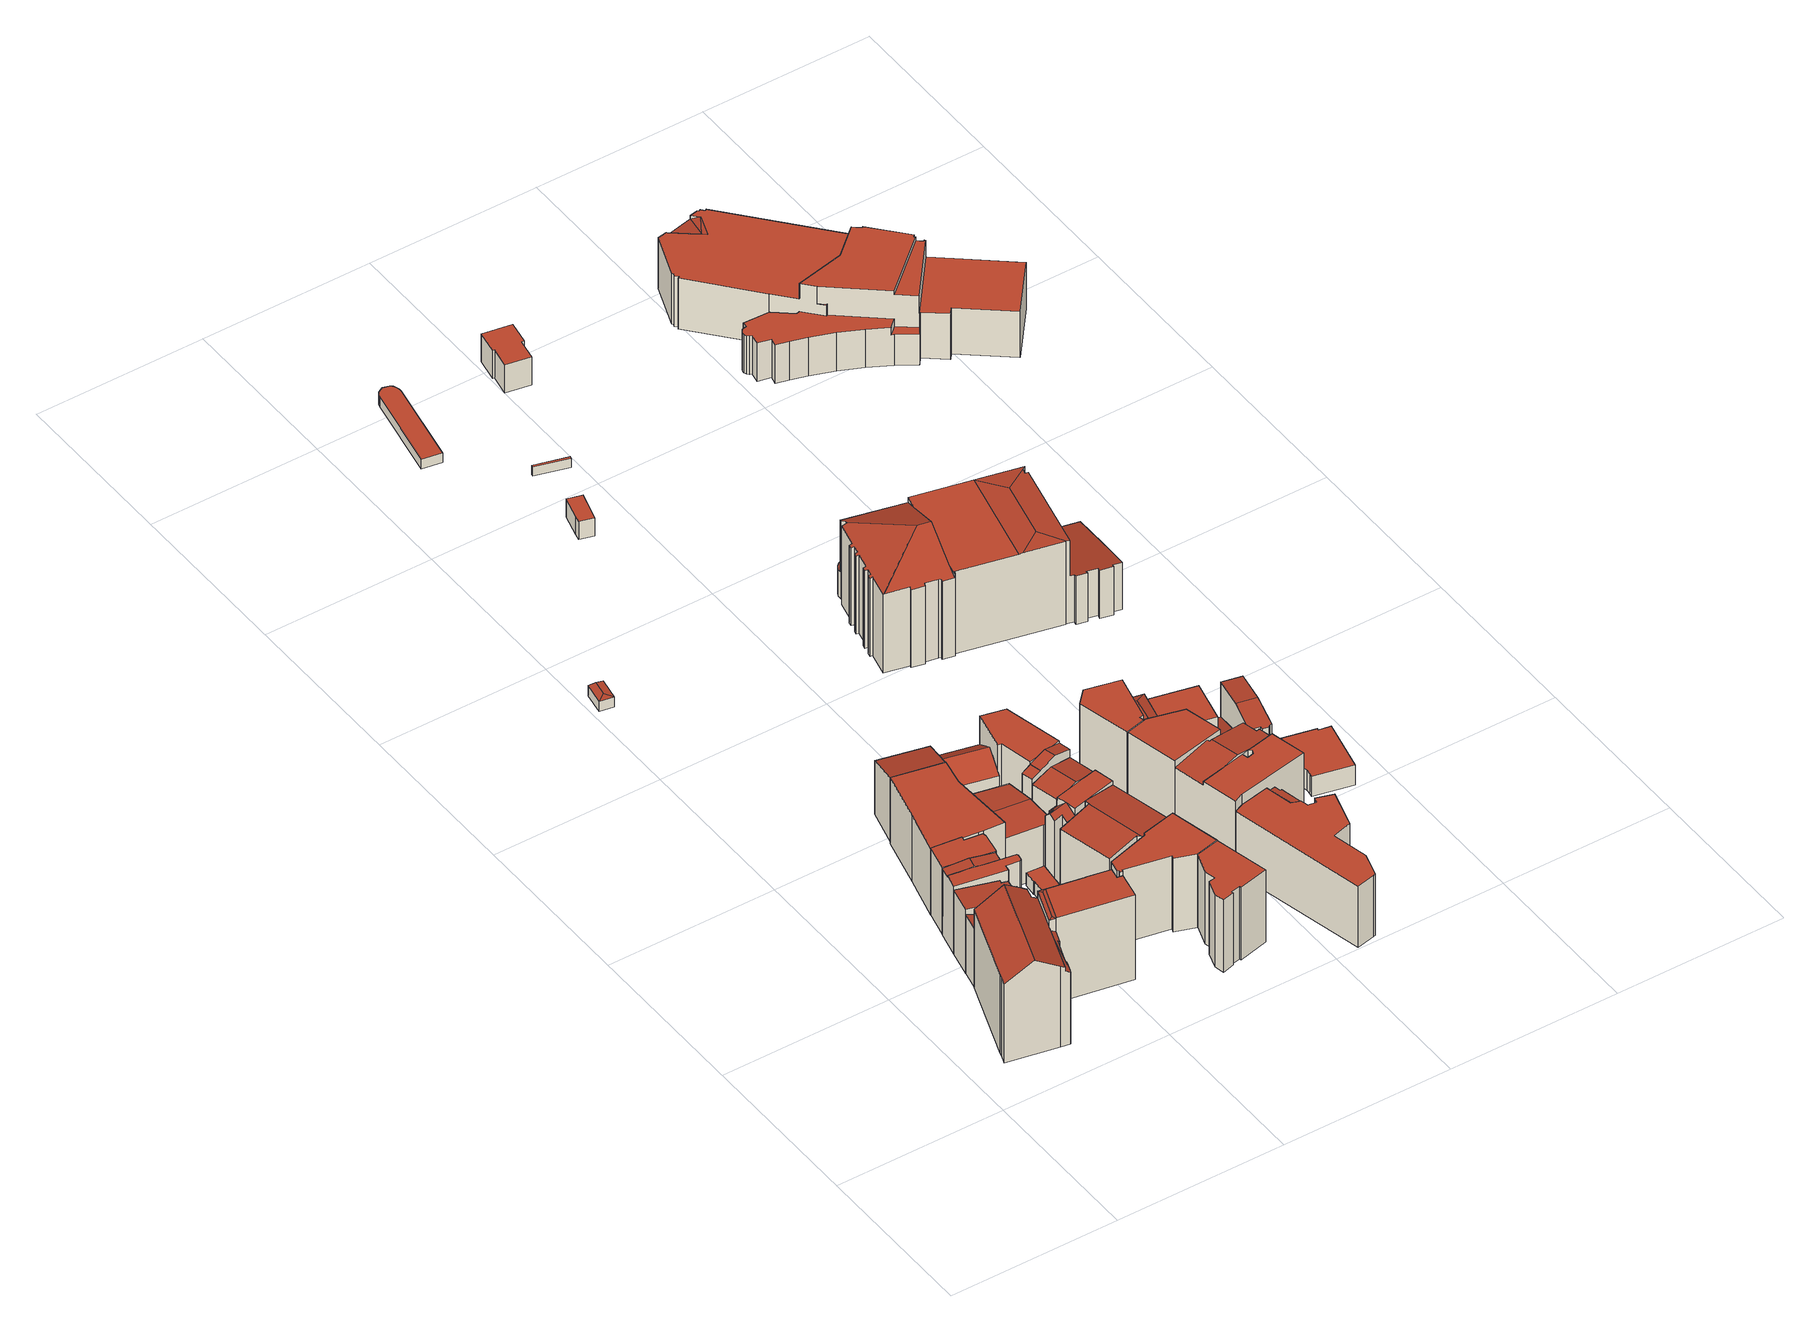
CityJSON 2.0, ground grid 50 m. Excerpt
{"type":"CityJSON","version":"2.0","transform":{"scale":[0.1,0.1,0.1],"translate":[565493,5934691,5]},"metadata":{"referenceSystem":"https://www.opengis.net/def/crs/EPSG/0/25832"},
"CityObjects":{
"building1":{"type":"Building","attributes":{"Gemeindeschluessel":"02100108","Geometrietyp2DReferenz":"3000","function":"31001_2310","roofType":"2100","measuredHeight":19.26,"storeysAboveGround":5},"address":[{"country":"Germany","locality":"Hamburg","thoroughfareNumber":"23","thoroughfareName":"Dammtorstraße"}],"geometry":[{"type":"Solid","lod":"2","boundaries":[[[[0,1,2,3]],[[1,4,5,2]],[[4,6,7,5]],[[6,8,9,7]],[[10,0,3,11]],[[8,10,11,9]],[[11,3,2,5,7,9]],[[8,6,4,1,0,10]]]],"semantics":{"surfaces":[{"type":"WallSurface"},{"type":"GroundSurface"},{"type":"RoofSurface"}],"values":[[0,0,0,0,0,0,1,2]]}}]},
"building2":{"type":"Building","attributes":{"Gemeindeschluessel":"02100108","Geometrietyp2DReferenz":"3000","function":"31001_2010","roofType":"3100","measuredHeight":30.87,"storeysAboveGround":5},"address":[{"country":"Germany","locality":"Hamburg","thoroughfareNumber":"25","thoroughfareName":"Dammtorstraße"}],"geometry":[{"type":"Solid","lod":"2","boundaries":[[[[12,13,14,15,16,17,18,19]],[[20,14,13,21]],[[22,23,17,16,24]],[[25,26,27,28]],[[28,27,29]],[[30,31,25,28,29]],[[31,26,25]],[[32,33,34,35]],[[36,37,38,39]],[[40,41,42,43]],[[41,44,45,42]],[[46,47,18,17]],[[12,19,48,49]],[[50,51,52,53]],[[20,21,54,55]],[[22,24,56,57]],[[27,26,58,46]],[[29,27,46,17,23]],[[59,60,61,62]],[[60,63,64,61]],[[34,33,36,39]],[[65,45,44,66]],[[67,58,26,31,68,69,70]],[[57,56,71,55,54,49,48,72,43,42,45,65,53,52,70,69,73,74,62,61,64,75]],[[66,44,41,40,76,77]],[[50,77,76,78,47,46,58,67,51]],[[29,75,64,63,30]],[[73,37,36,33,32,74]],[[74,32,35,79,59,62]],[[35,34,39,38,80,79]],[[69,68,80,38,37,73]],[[75,29,23,22,57]],[[54,21,13,12,49]],[[71,15,14,20,55]],[[56,24,16,15,71]],[[67,70,52,51]],[[65,66,77,50,53]],[[48,19,18,47,78,72]],[[72,78,76,40,43]],[[80,68,31,30,63,60,59,79]]]],"semantics":{"surfaces":[{"type":"RoofSurface"},{"type":"WallSurface"},{"type":"GroundSurface"}],"values":[[0,0,0,0,0,0,0,0,0,1,1,1,1,1,1,1,1,1,1,1,1,1,1,2,0,0,1,1,1,1,1,1,1,1,1,1,1,1,1,0]]}}]},
"building3":{"type":"Building","attributes":{"Gemeindeschluessel":"02100108","Geometrietyp2DReferenz":"3000","function":"31001_2310","roofType":"1000","measuredHeight":21.2,"storeysAboveGround":5},"address":[{"country":"Germany","locality":"Hamburg","thoroughfareNumber":"22","thoroughfareName":"Dammtorstraße"}],"geometry":[{"type":"Solid","lod":"2","boundaries":[[[[81,82,83,84]],[[82,85,86,83]],[[85,87,88,86]],[[87,89,90,88]],[[89,91,92,90]],[[91,93,94,92]],[[95,96,97,98]],[[96,99,100,97]],[[99,101,102,100]],[[101,81,84,102]],[[93,103,104,94]],[[103,95,98,104]],[[98,97,100,102,84,83,86,88,90,92,94,104]],[[103,93,91,89,87,85,82,81,101,99,96,95]]]],"semantics":{"surfaces":[{"type":"WallSurface"},{"type":"GroundSurface"},{"type":"RoofSurface"}],"values":[[0,0,0,0,0,0,0,0,0,0,0,0,1,2]]}}]},
"building4":{"type":"Building","attributes":{"Gemeindeschluessel":"02100108","Geometrietyp2DReferenz":"3000","function":"31001_2010","roofType":"1000","measuredHeight":22.48,"storeysAboveGround":5},"address":[{"country":"Germany","locality":"Hamburg","thoroughfareNumber":"21","thoroughfareName":"Dammtorstraße"}],"geometry":[{"type":"Solid","lod":"2","boundaries":[[[[105,106,107,108,109]],[[110,109,108]],[[111,112,113,114]],[[115,116,117,118]],[[116,119,120,117]],[[119,121,122,120]],[[121,123,124,122]],[[125,114,113,126,118,117,120,122,124,83]],[[83,124,123,127]],[[126,128,129,130,115,118]],[[126,113,112,128]],[[105,109,131]],[[125,107,106,111,114]],[[129,131,130]],[[83,127,110,108,107,125]],[[129,128,112,111,106,105,131]],[[131,109,110,127,123,121,119,116,115,130]]]],"semantics":{"surfaces":[{"type":"RoofSurface"},{"type":"WallSurface"},{"type":"GroundSurface"}],"values":[[0,1,1,1,1,1,1,2,1,1,1,1,1,1,1,0,0]]}}]},
"building5":{"type":"Building","attributes":{"Gemeindeschluessel":"02100108","Geometrietyp2DReferenz":"3000","function":"31001_2010","roofType":"1000","measuredHeight":21.91,"storeysAboveGround":5},"address":[{"country":"Germany","locality":"Hamburg","thoroughfareNumber":"20","thoroughfareName":"Dammtorstraße"}],"geometry":[{"type":"Solid","lod":"2","boundaries":[[[[132,133,134,135]],[[136,137,138,139]],[[137,140,141,138]],[[142,132,135,143]],[[140,137,136,144,133,132,142,145]],[[143,135,134,146,139,138,141,147]],[[147,145,142,143]],[[141,140,145,147]],[[146,144,136,139]],[[134,133,144,146]]]],"semantics":{"surfaces":[{"type":"WallSurface"},{"type":"RoofSurface"},{"type":"GroundSurface"}],"values":[[0,0,0,0,1,2,0,0,0,0]]}}]},
"building6":{"type":"Building","attributes":{"Gemeindeschluessel":"02100108","Geometrietyp2DReferenz":"3000","function":"31001_2010","roofType":"3200","measuredHeight":3.69,"storeysAboveGround":1},"address":[{"country":"Germany","locality":"Hamburg","thoroughfareName":"Gorch-Fock-Wall"}],"geometry":[{"type":"Solid","lod":"2","boundaries":[[[[148,149,150,151]],[[151,150,152]],[[153,148,151,152]],[[150,149,154,155]],[[152,150,155,156]],[[153,152,156,157]],[[156,155,154,157]],[[154,149,148,153,157]]]],"semantics":{"surfaces":[{"type":"RoofSurface"},{"type":"WallSurface"},{"type":"GroundSurface"}],"values":[[0,0,0,1,1,1,2,1]]}}]},
"building7":{"type":"Building","attributes":{"Gemeindeschluessel":"02100108","Geometrietyp2DReferenz":"3000","function":"31001_2010","roofType":"2100","measuredHeight":11.43,"storeysAboveGround":3},"address":[{"country":"Germany","locality":"Hamburg","thoroughfareNumber":"21c","thoroughfareName":"Dammtorstraße"}],"geometry":[{"type":"Solid","lod":"2","boundaries":[[[[158,159,160,161]],[[159,162,163,160]],[[162,164,165,163]],[[164,166,167,165]],[[168,169,170,171]],[[172,173,174,175]],[[173,176,177,174]],[[176,178,179,177]],[[178,180,181,179]],[[180,182,183,181]],[[182,184,185,183]],[[184,186,187,185]],[[186,188,189,187]],[[188,158,161,189]],[[190,172,175,191]],[[191,170,169,190]],[[171,167,166,168]],[[171,170,191,175,174,177,179,181,183,185,187,189,161,160,163,165,167]],[[166,164,162,159,158,188,186,184,182,180,178,176,173,172,190,169,168]]]],"semantics":{"surfaces":[{"type":"WallSurface"},{"type":"GroundSurface"},{"type":"RoofSurface"}],"values":[[0,0,0,0,0,0,0,0,0,0,0,0,0,0,0,0,0,1,2]]}}]},
"building8":{"type":"Building","attributes":{"Gemeindeschluessel":"02100108","Geometrietyp2DReferenz":"3000","function":"31001_2010","roofType":"1000","measuredHeight":21.81,"storeysAboveGround":5},"address":[{"country":"Germany","locality":"Hamburg","thoroughfareNumber":"6","thoroughfareName":"Stephansplatz"}],"geometry":[{"type":"Solid","lod":"2","boundaries":[[[[192,193,194,195]],[[196,197,198,199]],[[197,200,201,198]],[[200,202,203,201]],[[204,205,206,207]],[[208,194,193,209]],[[210,203,202,211]],[[205,192,195,206]],[[211,204,207,210]],[[199,208,209,196]],[[199,198,201,203,210,207,206,195,194,208]],[[209,193,192,205,204,211,202,200,197,196]]]],"semantics":{"surfaces":[{"type":"WallSurface"},{"type":"GroundSurface"},{"type":"RoofSurface"}],"values":[[0,0,0,0,0,0,0,0,0,0,1,2]]}}]},
"building9":{"type":"Building","attributes":{"Gemeindeschluessel":"02100108","Geometrietyp2DReferenz":"3000","function":"31001_2100","roofType":"1000","measuredHeight":4.22,"storeysAboveGround":1},"address":[{"country":"Germany","locality":"Hamburg","thoroughfareNumber":"21b","thoroughfareName":"Dammtorstraße"}],"geometry":[{"type":"Solid","lod":"2","boundaries":[[[[212,213,214,170]],[[213,215,216,214]],[[215,217,218,216]],[[217,219,220,218]],[[219,221,222,220]],[[223,224,225,226]],[[224,227,228,225]],[[227,224,223,229,221,219,217,215,213,212,230]],[[214,216,218,220,222,231,226,225,228,191,170]],[[191,230,212,170]],[[228,227,230,191]],[[231,229,223,226]],[[222,221,229,231]]]],"semantics":{"surfaces":[{"type":"WallSurface"},{"type":"RoofSurface"},{"type":"GroundSurface"}],"values":[[0,0,0,0,0,0,0,1,2,0,0,0,0]]}}]},
"building10":{"type":"Building","attributes":{"Gemeindeschluessel":"02100108","Geometrietyp2DReferenz":"3000","function":"31001_2010","roofType":"2100","measuredHeight":20.89,"storeysAboveGround":4},"address":[{"country":"Germany","locality":"Hamburg","thoroughfareNumber":"31","thoroughfareName":"Esplanade"}],"geometry":[{"type":"Solid","lod":"2","boundaries":[[[[232,233,234,235]],[[233,236,237,234]],[[238,232,235,239]],[[236,238,239,237]],[[239,235,234,237]],[[236,233,232,238]]]],"semantics":{"surfaces":[{"type":"WallSurface"},{"type":"GroundSurface"},{"type":"RoofSurface"}],"values":[[0,0,0,0,1,2]]}}]},
"building11":{"type":"Building","attributes":{"Gemeindeschluessel":"02100108","Geometrietyp2DReferenz":"3000","function":"31001_2010","roofType":"3100","measuredHeight":18.23,"storeysAboveGround":4},"address":[{"country":"Germany","locality":"Hamburg","thoroughfareName":"Esplanade"}],"geometry":[{"type":"Solid","lod":"2","boundaries":[[[[240,241,242,243]],[[244,245,246,247]],[[248,249,250,251]],[[252,253,248,251,254]],[[251,250,243,242,247,246,254]],[[243,250,249,240]],[[247,242,241,255,244]],[[254,246,245,252]],[[245,244,255,253,252]],[[241,240,249,248,253,255]]]],"semantics":{"surfaces":[{"type":"WallSurface"},{"type":"GroundSurface"},{"type":"RoofSurface"}],"values":[[0,0,0,0,1,0,0,0,2,2]]}}]},
"building12":{"type":"Building","attributes":{"Gemeindeschluessel":"02100108","Geometrietyp2DReferenz":"3000","function":"31001_2100","roofType":"3100","measuredHeight":18.59,"storeysAboveGround":3},"address":[{"country":"Germany","locality":"Hamburg","thoroughfareNumber":"29","thoroughfareName":"Esplanade"}],"geometry":[{"type":"Solid","lod":"2","boundaries":[[[[256,257,258,259,260]],[[259,258,261,262]],[[260,259,262,263]],[[264,265,257,256]],[[266,267,268,269]],[[268,270,263,262,261,271,272,273,269]],[[273,272,274,275]],[[273,275,276,266,269]],[[270,268,267,264]],[[271,277,278,274,272]],[[270,264,256,260,263]],[[261,258,257,265,277,271]],[[275,274,278,276]],[[278,277,265,264,267,266,276]]]],"semantics":{"surfaces":[{"type":"RoofSurface"},{"type":"WallSurface"},{"type":"GroundSurface"}],"values":[[0,1,1,1,1,2,1,1,1,1,1,1,0,0]]}}]},
"building13":{"type":"Building","attributes":{"Gemeindeschluessel":"02100108","Geometrietyp2DReferenz":"3000","function":"31001_2310","roofType":"1000","measuredHeight":24.25,"storeysAboveGround":5},"address":[{"country":"Germany","locality":"Hamburg","thoroughfareNumber":"45","thoroughfareName":"Colonnaden"}],"geometry":[{"type":"Solid","lod":"2","boundaries":[[[[279,280,281,282]],[[280,283,284,281]],[[283,285,286,284]],[[285,287,288,286]],[[287,289,290,288]],[[291,292,293,294]],[[292,295,296,293]],[[295,297,298,296]],[[297,299,300,298]],[[299,301,302,300]],[[301,279,282,302]],[[303,304,305,306]],[[304,291,294,305]],[[306,290,289,303]],[[306,305,294,293,296,298,300,302,282,281,284,286,288,290]],[[289,287,285,283,280,279,301,299,297,295,292,291,304,303]]]],"semantics":{"surfaces":[{"type":"WallSurface"},{"type":"GroundSurface"},{"type":"RoofSurface"}],"values":[[0,0,0,0,0,0,0,0,0,0,0,0,0,0,1,2]]}}]},
"building14":{"type":"Building","attributes":{"Gemeindeschluessel":"02100108","Geometrietyp2DReferenz":"3000","function":"31001_2010","roofType":"3100","measuredHeight":22.89,"storeysAboveGround":5},"address":[{"country":"Germany","locality":"Hamburg","thoroughfareNumber":"47","thoroughfareName":"Colonnaden"}],"geometry":[{"type":"Solid","lod":"2","boundaries":[[[[307,308,309,310,311]],[[309,308,312,313,314,315,316]],[[307,311,317,318]],[[311,310,319,317]],[[315,314,320,321]],[[314,313,290,320]],[[313,312,288,290]],[[316,315,321,322]],[[312,308,307,318,288]],[[310,309,316,322,319]],[[322,321,320,290,288,318,317,319]]]],"semantics":{"surfaces":[{"type":"RoofSurface"},{"type":"WallSurface"},{"type":"GroundSurface"}],"values":[[0,0,1,1,1,1,1,1,1,1,2]]}}]},
"building15":{"type":"Building","attributes":{"Gemeindeschluessel":"02100108","Geometrietyp2DReferenz":"3000","function":"31001_2010","roofType":"1000","measuredHeight":23.84,"storeysAboveGround":5},"address":[{"country":"Germany","locality":"Hamburg","thoroughfareNumber":"43","thoroughfareName":"Colonnaden"}],"geometry":[{"type":"Solid","lod":"2","boundaries":[[[[323,324,325,326,327,328,329,330,331,332,333,334]],[[335,336,337,338,339,340,341,342,343,344,345,346]],[[333,332,335,346]],[[332,331,336,335]],[[331,330,337,336]],[[330,329,338,337]],[[329,328,339,338]],[[328,327,340,339]],[[327,326,341,340]],[[326,325,342,341]],[[325,324,343,342]],[[324,323,344,343]],[[323,334,345,344]],[[334,333,346,345]]]],"semantics":{"surfaces":[{"type":"RoofSurface"},{"type":"GroundSurface"},{"type":"WallSurface"}],"values":[[0,1,2,2,2,2,2,2,2,2,2,2,2,2]]}}]},
"building16":{"type":"Building","attributes":{"Gemeindeschluessel":"02100108","Geometrietyp2DReferenz":"3000","function":"31001_2010","roofType":"3100","measuredHeight":23.17,"storeysAboveGround":4},"address":[{"country":"Germany","locality":"Hamburg","thoroughfareNumber":"49","thoroughfareName":"Colonnaden"}],"geometry":[{"type":"Solid","lod":"2","boundaries":[[[[347,348,349,350,351,352,353]],[[354,355,356,357,347,353,358]],[[359,360,361,362,363,364,365]],[[366,367,361,368,348,369,357,370,371]],[[367,372,373,363,362]],[[349,374,375,350]],[[352,351,376,377]],[[355,354,378,379]],[[354,358,380,378]],[[365,364,381,382]],[[368,361,360]],[[366,372,367]],[[370,357,356]],[[378,380,377,376,383,382,381,384,320,379]],[[320,371,370,356,355,379]],[[384,373,372,366,371,320]],[[383,375,374,359,365,382]],[[348,368,360,359,374,349]],[[367,362,361]],[[381,364,363,373,384]],[[380,358,353,352,377]],[[369,348,347,357]],[[376,351,350,375,383]]]],"semantics":{"surfaces":[{"type":"RoofSurface"},{"type":"WallSurface"},{"type":"GroundSurface"}],"values":[[0,0,0,0,0,0,1,1,1,1,1,1,1,2,1,1,1,1,1,1,1,1,1]]}}]},
"building17":{"type":"Building","attributes":{"Gemeindeschluessel":"02100108","Geometrietyp2DReferenz":"3000","function":"31001_3091","roofType":"1000","measuredHeight":3,"storeysAboveGround":1},"address":[{"country":"Germany","locality":"Hamburg","thoroughfareName":"Esplanade"}],"geometry":[{"type":"Solid","lod":"2","boundaries":[[[[385,386,387,388]],[[389,390,391,392]],[[390,385,388,391]],[[389,386,385,390]],[[392,387,386,389]],[[391,388,387,392]]]],"semantics":{"surfaces":[{"type":"GroundSurface"},{"type":"RoofSurface"},{"type":"WallSurface"}],"values":[[0,1,2,2,2,2]]}}]},
"building18":{"type":"Building","attributes":{"Gemeindeschluessel":"02100108","Geometrietyp2DReferenz":"3000","function":"31001_2010","roofType":"1000","measuredHeight":24.54,"storeysAboveGround":5},"address":[{"country":"Germany","locality":"Hamburg","thoroughfareNumber":"51","thoroughfareName":"Colonnaden"}],"geometry":[{"type":"Solid","lod":"2","boundaries":[[[[393,394,395,396]],[[397,398,399,400,401]],[[402,403,404,398,397]],[[395,394,405,406]],[[396,395,406,407]],[[408,409,410,411]],[[412,404,403]],[[413,400,399]],[[400,413,414,415,405]],[[394,400,405]],[[401,400,394,393]],[[406,405,415,416,411,410,417,407]],[[417,402,397,401,393,396,407]],[[398,404,399]],[[416,415,414,418]],[[410,409,412,403,402,417]],[[411,416,418,408]],[[418,414,413,399,404,412,409,408]]]],"semantics":{"surfaces":[{"type":"RoofSurface"},{"type":"WallSurface"},{"type":"GroundSurface"}],"values":[[0,0,0,1,1,1,1,1,1,1,1,2,1,1,1,1,1,0]]}}]},
"building19":{"type":"Building","attributes":{"Gemeindeschluessel":"02100108","Geometrietyp2DReferenz":"3000","function":"51009_1750","roofType":"1000","measuredHeight":6.02},"address":[{"country":"Germany","locality":"Hamburg"}],"geometry":[{"type":"Solid","lod":"2","boundaries":[[[[419,420,421,422,423,424]],[[425,426,427,428,429,430]],[[423,422,425,430]],[[422,421,426,425]],[[421,420,427,426]],[[420,419,428,427]],[[419,424,429,428]],[[424,423,430,429]]]],"semantics":{"surfaces":[{"type":"RoofSurface"},{"type":"GroundSurface"},{"type":"WallSurface"}],"values":[[0,1,2,2,2,2,2,2]]}}]},
"building20":{"type":"Building","attributes":{"Gemeindeschluessel":"02100108","Geometrietyp2DReferenz":"3000","function":"31001_2010","roofType":"1000","measuredHeight":3.12,"storeysAboveGround":1},"address":[{"country":"Germany","locality":"Hamburg","thoroughfareNumber":"4","thoroughfareName":"Dammtordamm"}],"geometry":[{"type":"Solid","lod":"2","boundaries":[[[[431,432,433,434]],[[435,436,431,434]],[[437,438,436,435]],[[437,439,440,438]],[[439,441,442,440]],[[441,443,444,442]],[[443,445,446,444]],[[446,445,447,448]],[[448,447,449,450]],[[450,449,451,452]],[[452,451,453,454]],[[454,453,433,432]],[[434,433,453,451,449,447,445,443,441,439,437,435]],[[436,438,440,442,444,446,448,450,452,454,432,431]]]],"semantics":{"surfaces":[{"type":"WallSurface"},{"type":"GroundSurface"},{"type":"RoofSurface"}],"values":[[0,0,0,0,0,0,0,0,0,0,0,0,1,2]]}}]},
"building21":{"type":"Building","attributes":{"Gemeindeschluessel":"02100108","Geometrietyp2DReferenz":"3000","function":"31001_2010","roofType":"1000","measuredHeight":20.3,"storeysAboveGround":6},"address":[{"country":"Germany","locality":"Hamburg","thoroughfareNumber":"72","thoroughfareName":"Colonnaden"}],"geometry":[{"type":"Solid","lod":"2","boundaries":[[[[455,456,457,458,459,460,461,462,463]],[[464,465,466,467]],[[468,469,470,471]],[[469,472,473,470]],[[472,474,475,473]],[[461,460,476,477]],[[460,459,478,476]],[[459,458,479,478]],[[458,457,480,479]],[[463,481,455]],[[463,462,482,481]],[[483,456,455]],[[484,485,486,487]],[[485,488,489,486]],[[488,490,491,489]],[[471,470,473,475,467,466,477,476,478,479,480,492,487,486,489,491,493]],[[472,469,468,494,490,488,485,484,495,483,455,481,482,465,464,474]],[[464,467,475,474]],[[494,493,491,490]],[[484,487,492,495]],[[480,457,456,483,495,492]],[[468,471,493,494]],[[466,465,482,462,461,477]]]],"semantics":{"surfaces":[{"type":"RoofSurface"},{"type":"WallSurface"},{"type":"GroundSurface"}],"values":[[0,1,1,1,1,1,1,1,1,1,1,1,1,1,1,2,0,1,1,1,1,1,1]]}}]},
"building22":{"type":"Building","attributes":{"Gemeindeschluessel":"02100108","Geometrietyp2DReferenz":"3000","function":"51009_1750","roofType":"1000","measuredHeight":3},"address":[{"country":"Germany","locality":"Hamburg"}],"geometry":[{"type":"Solid","lod":"2","boundaries":[[[[496,497,498,499,500,501]],[[502,503,504,505,506,507]],[[505,496,501,506]],[[504,497,496,505]],[[503,498,497,504]],[[502,499,498,503]],[[507,500,499,502]],[[506,501,500,507]]]],"semantics":{"surfaces":[{"type":"GroundSurface"},{"type":"RoofSurface"},{"type":"WallSurface"}],"values":[[0,1,2,2,2,2,2,2]]}}]},
"building23":{"type":"Building","attributes":{"Gemeindeschluessel":"02100108","Geometrietyp2DReferenz":"3000","function":"31001_2010","roofType":"1000","measuredHeight":23.53,"storeysAboveGround":5},"address":[{"country":"Germany","locality":"Hamburg","thoroughfareNumber":"108","thoroughfareName":"Colonnaden"}],"geometry":[{"type":"Solid","lod":"2","boundaries":[[[[508,509,510,511,512,513,514]],[[515,516,517,518,519,520,521]],[[509,508,519,518]],[[508,514,520,519]],[[513,512,515,521]],[[512,511,516,515]],[[511,510,517,516]],[[510,509,518,517]],[[520,514,513,521]]]],"semantics":{"surfaces":[{"type":"RoofSurface"},{"type":"GroundSurface"},{"type":"WallSurface"}],"values":[[0,1,2,2,2,2,2,2,2]]}}]},
"building24":{"type":"Building","attributes":{"Gemeindeschluessel":"02100108","Geometrietyp2DReferenz":"3000","function":"31001_1120","roofType":"1000","measuredHeight":24.07,"storeysAboveGround":5},"address":[{"country":"Germany","locality":"Hamburg","thoroughfareNumber":"104","thoroughfareName":"Colonnaden"}],"geometry":[{"type":"Solid","lod":"2","boundaries":[[[[510,511,522,523]],[[511,524,525,522]],[[526,510,523,527]],[[528,526,527,529]],[[529,530,531,528]],[[530,525,524,531]],[[530,529,527,523,522,525]],[[524,511,510,526,528,531]]]],"semantics":{"surfaces":[{"type":"WallSurface"},{"type":"GroundSurface"},{"type":"RoofSurface"}],"values":[[0,0,0,0,0,0,1,2]]}}]},
"building25":{"type":"Building","attributes":{"Gemeindeschluessel":"02100108","Geometrietyp2DReferenz":"3000","function":"31001_2010","roofType":"1000","measuredHeight":24.38,"storeysAboveGround":5},"address":[{"country":"Germany","locality":"Hamburg","thoroughfareNumber":"96","thoroughfareName":"Colonnaden"}],"geometry":[{"type":"Solid","lod":"2","boundaries":[[[[532,533,534,535,536,537,538]],[[539,540,541,542,543,534,533]],[[544,545,546,547]],[[537,536,548,549]],[[536,535,550,548]],[[551,532,538]],[[552,540,539]],[[553,554,547,546]],[[555,556,467,466]],[[557,558,559,560]],[[561,557,560,562]],[[563,561,562,564]],[[565,563,564,566]],[[558,565,566,559]],[[543,542,567,568]],[[542,541,569,567]],[[545,544,570,571]],[[572,477,466,467,573,549,548,550,574,568,567,569,575,576,571,570],[559,566,564,562,560]],[[477,572,570,544,547,554,577,555,466]],[[546,545,571,576,553]],[[576,575,569,541,540,552,553]],[[467,556,551,538,537,549,573]],[[539,533,532,578]],[[534,543,568,574,550,535]],[[555,577,554,553,552,539,578,532,551,556],[557,561,563,565,558]]]],"semantics":{"surfaces":[{"type":"RoofSurface"},{"type":"WallSurface"},{"type":"GroundSurface"}],"values":[[0,0,0,1,1,1,1,1,1,1,1,1,1,1,1,1,1,2,1,1,1,1,1,1,0]]}}]},
"building26":{"type":"Building","attributes":{"Gemeindeschluessel":"02100108","Geometrietyp2DReferenz":"3000","function":"31001_1120","roofType":"3200","measuredHeight":18.11,"storeysAboveGround":4},"address":[{"country":"Germany","locality":"Hamburg","thoroughfareNumber":"22","thoroughfareName":"Esplanade"}],"geometry":[{"type":"Solid","lod":"2","boundaries":[[[[579,580,581,582]],[[582,581,583]],[[584,580,579]],[[584,579,582,583]],[[581,580,585,586]],[[583,581,586,587]],[[580,584,588,585]],[[586,585,588,587]],[[588,584,583,587]]]],"semantics":{"surfaces":[{"type":"RoofSurface"},{"type":"WallSurface"},{"type":"GroundSurface"}],"values":[[0,0,0,0,1,1,1,2,1]]}}]},
"building27":{"type":"Building","attributes":{"Gemeindeschluessel":"02100108","Geometrietyp2DReferenz":"3000","function":"31001_1120","roofType":"1000","measuredHeight":15.63,"storeysAboveGround":3},"address":[{"country":"Germany","locality":"Hamburg","thoroughfareNumber":"20","thoroughfareName":"Esplanade"}],"geometry":[{"type":"Solid","lod":"2","boundaries":[[[[589,590,591,592]],[[590,593,594,591]],[[595,596,597,598]],[[599,600,601,602]],[[600,603,604,601]],[[602,601,604,605,606,592,591,594,607]],[[607,594,593,595,598,608]],[[602,607,608,599]],[[604,603,597,596,605]],[[606,605,596,609]],[[592,606,609,589]],[[608,598,597,603,600,599]],[[609,596,595,593,590,589]]]],"semantics":{"surfaces":[{"type":"WallSurface"},{"type":"GroundSurface"},{"type":"RoofSurface"}],"values":[[0,0,0,0,0,1,0,0,0,0,0,2,2]]}}]},
"building28":{"type":"Building","attributes":{"Gemeindeschluessel":"02100108","Geometrietyp2DReferenz":"3000","function":"31001_2080","roofType":"1000","measuredHeight":9.22,"storeysAboveGround":1},"address":[{"country":"Germany","locality":"Hamburg","thoroughfareNumber":"2","thoroughfareName":"Dammtordamm"}],"geometry":[{"type":"Solid","lod":"2","boundaries":[[[[610,611,612,613,614,615,616,617]],[[618,619,620,621,622,623,624,625]],[[616,615,618,625]],[[615,614,619,618]],[[614,613,620,619]],[[613,612,621,620]],[[612,611,622,621]],[[611,610,623,622]],[[610,617,624,623]],[[624,617,616,625]]]],"semantics":{"surfaces":[{"type":"RoofSurface"},{"type":"GroundSurface"},{"type":"WallSurface"}],"values":[[0,1,2,2,2,2,2,2,2,2]]}}]},
"building29":{"type":"Building","attributes":{"Gemeindeschluessel":"02100108","Geometrietyp2DReferenz":"3000","function":"31001_1120","roofType":"3100","measuredHeight":7.29,"storeysAboveGround":3},"address":[{"country":"Germany","locality":"Hamburg","thoroughfareNumber":"18","thoroughfareName":"Esplanade"}],"geometry":[{"type":"Solid","lod":"2","boundaries":[[[[626,627,628,629,630,631,632,633]],[[634,635,631,630]],[[629,628,636,637]],[[628,627,638,636]],[[627,626,639,638]],[[626,633,640,639]],[[633,632,641,640]],[[635,634,642,643]],[[634,630,629,637,642]],[[632,631,635,643,641]],[[643,642,637,636,638,639,640,641]]]],"semantics":{"surfaces":[{"type":"RoofSurface"},{"type":"WallSurface"},{"type":"GroundSurface"}],"values":[[0,0,1,1,1,1,1,1,1,1,2]]}}]},
"building30":{"type":"Building","attributes":{"Gemeindeschluessel":"02100108","Geometrietyp2DReferenz":"3000","function":"31001_2010","roofType":"3200","measuredHeight":31.98,"storeysAboveGround":6},"address":[{"country":"Germany","locality":"Hamburg","thoroughfareNumber":"10","thoroughfareName":"Stephansplatz"}],"geometry":[{"type":"Solid","lod":"2","boundaries":[[[[644,645,646,647,648,649,650,651,652,653,654,655,656,657,658,659,660,661,662,663,664,665]],[[666,667,668,669,670,671,672,673,674,675,644,665,676]],[[645,644,675,677,678,679,680,681]],[[682,683,684,685,686,687,677,674]],[[688,689,686,685,690]],[[691,688,690,692]],[[693,686,689]],[[694,695,696,697,698,693,689,688,691]],[[699,700,701,702,703,704,705,706,707,708,709,710,711]],[[664,663,712,713]],[[663,662,714,712]],[[662,661,715,714]],[[661,660,716,715]],[[660,659,717,716]],[[659,658,718,717]],[[658,657,719,718]],[[657,656,720,719]],[[656,655,721,720]],[[655,654,722,721]],[[654,653,723,722]],[[653,652,724,723]],[[652,651,725,724]],[[651,650,726,725]],[[650,649,727,726]],[[649,648,728,727]],[[648,647,729,728]],[[647,646,730,729]],[[672,671,731,732]],[[671,670,733,731]],[[670,669,734,733]],[[669,668,735,734]],[[668,667,736,735]],[[667,666,737,736]],[[666,676,738,737]],[[681,680,739,740]],[[741,742,743,744]],[[742,745,746,743]],[[745,747,748,746]],[[747,749,750,748]],[[749,751,752,750]],[[751,753,754,752]],[[753,755,756,754]],[[755,757,758,756]],[[757,759,760,758]],[[759,761,762,760]],[[761,763,764,762]],[[763,765,766,764]],[[765,767,768,766]],[[767,769,770,768]],[[769,771,772,770]],[[771,773,774,772]],[[773,775,776,774]],[[682,674,673]],[[687,678,677]],[[684,683,777,778]],[[779,780,781,782]],[[783,784,785,786]],[[787,788,789,790]],[[791,792,793,794]],[[795,796,797,798]],[[799,800,801,802]],[[803,804,805,806]],[[804,807,808,805]],[[807,809,810,808]],[[809,811,812,810]],[[811,813,814,812]],[[813,815,816,814]],[[815,817,818,816]],[[817,819,820,818]],[[819,821,822,820]],[[821,823,824,822]],[[823,825,826,824]],[[825,827,828,826]],[[827,829,830,828]],[[829,831,832,830]],[[693,698,833,834]],[[698,697,835,833]],[[697,696,836,835]],[[695,694,701,700]],[[710,709,837,838]],[[709,708,839,837]],[[708,707,840,839]],[[707,706,841,840]],[[706,705,842,841]],[[705,704,843,842]],[[704,703,844,843]],[[703,702,845,844]],[[846,847,848,849]],[[850,851,852,853]],[[854,855,856,857]],[[858,859,860,861]],[[862,863,864,865]],[[866,867,868,869]],[[838,837,839,840,841,842,843,844,845,870,871,778,777,732,731,733,734,735,736,737,738,713,712,714,715,716,717,718,719,720,721,722,723,724,725,726,727,728,729,730,740,739,744,743,746,748,750,752,754,756,758,760,762,764,766,768,770,772,774,776,872,849,848,786,785,853,852,790,789,857,856,794,793,861,860,798,797,865,864,802,801,869,868,782,781,806,805,808,810,812,814,816,818,820,822,824,826,828,830,832,834,833,835,836,873,874]],[[831,829,827,825,823,821,819,817,815,813,811,809,807,804,803,780,779,867,866,800,799,863,862,796,795,859,858,792,791,855,854,788,787,851,850,784,783,847,846,875,775,773,771,769,767,765,763,761,759,757,755,753,751,749,747,745,742,741,876,877]],[[876,679,678,687,686,693,877]],[[871,692,690,685,684,778]],[[846,849,872,875]],[[832,831,877,693,834]],[[836,696,695,700,699,873]],[[874,711,710,838]],[[873,699,711,874]],[[845,702,701,694,691,870]],[[870,691,692,871]],[[779,782,868,867]],[[866,869,801,800]],[[799,802,864,863]],[[862,865,797,796]],[[795,798,860,859]],[[858,861,793,792]],[[791,794,856,855]],[[854,857,789,788]],[[787,790,852,851]],[[850,853,785,784]],[[783,786,848,847]],[[803,806,781,780]],[[875,872,776,775]],[[739,680,679,876,741,744]],[[777,683,682,673,672,732]],[[677,675,674]],[[738,676,665,664,713]],[[730,646,645,681,740]]]],"semantics":{"surfaces":[{"type":"RoofSurface"},{"type":"WallSurface"},{"type":"GroundSurface"}],"values":[[0,0,0,0,0,0,0,0,0,1,1,1,1,1,1,1,1,1,1,1,1,1,1,1,1,1,1,1,1,1,1,1,1,1,1,1,1,1,1,1,1,1,1,1,1,1,1,1,1,1,1,1,1,1,1,1,1,1,1,1,1,1,1,1,1,1,1,1,1,1,1,1,1,1,1,1,1,1,1,1,1,1,1,1,1,1,1,1,1,1,1,1,1,2,0,1,1,1,1,1,1,1,1,1,1,1,1,1,1,1,1,1,1,1,1,1,1,1,1,1,1,1]]}}]},
"building31":{"type":"Building","attributes":{"Gemeindeschluessel":"02100108","Geometrietyp2DReferenz":"3000","function":"31001_1120","roofType":"3100","measuredHeight":15.62,"storeysAboveGround":4},"address":[{"country":"Germany","locality":"Hamburg","thoroughfareNumber":"17","thoroughfareName":"Esplanade"}],"geometry":[{"type":"Solid","lod":"2","boundaries":[[[[878,879,880,881,882,883,884,885,886]],[[887,888,884,883]],[[882,881,889,890]],[[881,880,891,889]],[[880,879,892,891]],[[879,878,893,892]],[[878,886,894,893]],[[886,885,895,894]],[[888,887,896,897]],[[887,883,882,890,896]],[[885,884,888,897,895]],[[897,896,890,889,891,892,893,894,895]]]],"semantics":{"surfaces":[{"type":"RoofSurface"},{"type":"WallSurface"},{"type":"GroundSurface"}],"values":[[0,0,1,1,1,1,1,1,1,1,1,2]]}}]},
"building32":{"type":"Building","attributes":{"Gemeindeschluessel":"02100108","Geometrietyp2DReferenz":"3000","function":"31001_3020","roofType":"1000","measuredHeight":6.66,"storeysAboveGround":3},"address":[{"country":"Germany","locality":"Hamburg","thoroughfareName":"Esplanade"}],"geometry":[{"type":"Solid","lod":"2","boundaries":[[[[898,899,900,901]],[[899,902,903,900]],[[902,904,905,903]],[[904,906,907,905]],[[906,908,909,907]],[[908,910,911,909]],[[910,912,913,911]],[[912,914,915,913]],[[914,916,917,915]],[[916,918,919,917]],[[918,920,921,919]],[[920,922,923,921]],[[922,924,925,923]],[[926,927,928,929]],[[930,926,929,931]],[[924,930,931,925]],[[901,928,927,898]],[[901,900,903,905,907,909,911,913,915,917,919,921,923,925,931,929,928]],[[927,926,930,924,922,920,918,916,914,912,910,908,906,904,902,899,898]]]],"semantics":{"surfaces":[{"type":"WallSurface"},{"type":"GroundSurface"},{"type":"RoofSurface"}],"values":[[0,0,0,0,0,0,0,0,0,0,0,0,0,0,0,0,0,1,2]]}}]},
"building33":{"type":"Building","attributes":{"Gemeindeschluessel":"02100108","Geometrietyp2DReferenz":"3000","function":"31001_2090","roofType":"1000","measuredHeight":21.91,"storeysAboveGround":3},"address":[{"country":"Germany","locality":"Hamburg","thoroughfareNumber":"1","thoroughfareName":"Dammtordamm"}],"geometry":[{"type":"Solid","lod":"2","boundaries":[[[[932,933,934]],[[935,934,936]],[[937,938,939]],[[940,941,942,943,944,945]],[[946,947,948,949,950]],[[951,952,953,954]],[[955,956,957,958]],[[956,959,960,957]],[[959,961,962,960]],[[963,934,933]],[[964,965,966,967]],[[965,955,958,966]],[[968,969,970,971]],[[969,972,973,970]],[[972,974,975,973]],[[974,976,977,975]],[[976,978,979,977]],[[980,981,950,949]],[[982,983,984,985]],[[983,986,987,984]],[[986,988,989,987]],[[988,968,971,989]],[[990,991,992,993]],[[991,994,995,992]],[[994,996,997,995]],[[996,998,999,997]],[[935,1000,1001]],[[935,936,1002,1000]],[[936,934,1002]],[[1003,1004,1001]],[[1005,1006,1007,1008]],[[1006,1009,1010,1007]],[[1009,1011,1012,1010]],[[1011,1013,1014,1012]],[[1015,1016,1017,1018]],[[981,1019,946,950]],[[1020,1021,1022,1023]],[[937,939,1024,1025]],[[1026,1027,944,943]],[[1021,1028,1029,1022]],[[941,940,1030,954,953]],[[940,945,1031,1030]],[[1030,1032,951,954]],[[1033,1034,1035,1036]],[[1034,1037,1038,1035]],[[1037,1039,1040,1038]],[[1039,1041,1042,1040]],[[1043,1044,1045,1046]],[[1044,1047,1048,1045]],[[1047,1049,1050,1048]],[[1049,1051,1052,1050]],[[1026,1053,1054,1055,1056,1028,1021,1020,1057,1027]],[[1051,1049,1047,1044,1043,1041,1039,1037,1034,1033,1058,1059]],[[961,963,933,932,1004,1003,1060,1061,962]],[[1062,1031,945,944,1027,1057,938,937,1025,1063,1064,1065]],[[1066,1023,1022,1029,1013,1011,1009,1006,1005,1060,1003,1001,1000,1002,934,963,961,959,956,955,965,964,1067]],[[1068,1069,1070,1071,1072,1018,1017,993,992,995,997,999,985,984,987,989,971,970,973,975,977,979,1073,1074,967,966,958,957,960,962,1061,1008,1007,1010,1012,1014,1075,1076,1036,1035,1038,1040,1042,1046,1045,1048,1050,1052,1077,1078,1079,1080,1081]],[[996,994,991,990,1016,1015,1082,1063,1025,1024,1019,981,980,978,976,974,972,969,968,988,986,983,982,998]],[[1083,1065,1064,1084,1085]],[[1086,1087,1088,1032,1030,1031,1062,1089,1090]],[[1014,1013,1029,1075]],[[1024,939,938,1057,1020,1023,1066,947,946,1019]],[[1084,1082,1015,1018,1072,1085]],[[1058,1055,1054,1059]],[[1052,1051,1059,1054,1053,1077]],[[1076,1056,1055,1058,1033,1036]],[[1087,1081,1080,1088]],[[1088,1080,1079,952,951,1032]],[[1042,1041,1043,1046]],[[1070,1089,1062,1065,1083,1071]],[[1089,1070,1069,1090]],[[1090,1069,1068,1086]],[[1086,1068,1081,1087]],[[1078,942,941,953,952,1079]],[[1085,1072,1071,1083]],[[1077,1053,1026,943,942,1078]],[[1064,1063,1082,1084]],[[1061,1060,1005,1008]],[[1073,948,947,1066,1067,1074]],[[1075,1029,1028,1056,1076]],[[990,993,1017,1016]],[[982,985,999,998]],[[979,978,980,949,948,1073]],[[1074,1067,964,967]],[[1001,1004,932,934,935]]]],"semantics":{"surfaces":[{"type":"RoofSurface"},{"type":"WallSurface"},{"type":"GroundSurface"}],"values":[[0,0,0,0,0,0,1,1,1,1,1,1,1,1,1,1,1,1,1,1,1,1,1,1,1,1,1,1,1,1,1,1,1,1,1,1,1,1,1,1,1,1,1,1,1,1,1,1,1,1,1,0,0,1,1,0,2,0,0,0,1,1,1,1,1,1,1,1,1,1,1,1,1,1,1,1,1,1,1,1,1,1,1,1,0]]}}]}
},
"vertices":[
[193,407,213],[205,461,213],[205,461,20],[193,407,20],[279,448,191],[279,448,20],[278,441,191],[278,441,20],[332,432,175],[332,432,20],[324,386,174],[324,386,20],
[273,104,254],[276,113,254],[282,136,256],[281,136,256],[283,142,256],[309,248,263],[256,101,263],[270,98,254],[284,135,254],[281,127,254],[313,208,253],[327,245,253],[309,210,256],[354,343,298],[347,354,297],[309,248,297],[322,256,298],[327,245,297],[328,245,297],[367,350,297],[549,347,264],[500,356,264],[489,328,264],[544,318,264],[500,356,253],[482,360,253],[476,331,253],[489,328,253],[95,133,275],[104,158,275],[104,158,17],[95,133,17],[107,168,275],[107,168,17],[309,248,274],[256,101,274],[270,98,17],[273,104,17],[324,386,295],[335,384,288],[335,384,17],[324,386,17],[281,127,17],[284,135,17],[309,210,17],[313,208,17],[347,354,274],[538,286,297],[554,283,297],[554,283,17],[538,286,17],[539,206,297],[539,206,17],[193,407,17],[193,407,275],[330,357,285],[476,330,297],[476,330,17],[330,357,17],[281,136,17],[244,103,17],[482,360,17],[549,347,17],[327,245,17],[175,117,326],[274,394,326],[244,103,282],[544,318,297],[476,331,297],
[205,461,230],[222,538,230],[222,538,18],[205,461,18],[345,516,216],[345,516,18],[343,507,216],[343,507,18],[361,504,214],[361,504,18],[357,479,214],[357,479,18],[368,477,212],[368,477,18],[350,443,213],[348,436,213],[348,436,18],[350,443,18],[334,438,215],[334,438,18],[279,448,222],[279,448,18],[362,441,212],[362,441,18],
[304,569,243],[312,602,243],[240,615,236],[233,581,236],[287,572,241],[233,581,241],[382,590,236],[376,558,236],[376,558,18],[382,590,18],[420,546,241],[417,528,241],[417,528,18],[420,546,18],[411,524,241],[411,524,18],[371,529,241],[371,529,18],[368,512,241],[368,512,18],[240,615,18],[416,553,18],[222,538,241],[416,553,232],[418,550,231],[418,550,241],[321,566,241],
[240,615,239],[258,691,239],[258,691,20],[240,615,20],[342,670,239],[395,663,239],[395,663,20],[342,670,20],[396,652,239],[396,652,20],[382,590,239],[382,590,20],[344,681,239],[385,590,239],[344,681,20],[385,590,20],
[33,1830,69],[13,1833,67],[2,1769,67],[25,1786,69],[42,1762,67],[53,1826,67],[13,1833,33],[2,1769,33],[42,1762,33],[53,1826,33],
[324,386,123],[332,432,114],[332,432,8],[324,386,8],[334,438,112],[334,438,8],[348,436,112],[348,436,8],[350,443,111],[350,443,8],[409,433,111],[483,421,111],[483,421,8],[409,433,8],[591,400,111],[592,396,112],[592,396,8],[591,400,8],[590,387,114],[590,387,8],[583,349,121],[583,349,8],[581,341,123],[581,341,8],[549,347,122],[549,347,8],[482,360,122],[482,360,8],[426,370,122],[426,370,8],[335,384,122],[335,384,8],[590,407,110],[590,407,8],
[258,691,236],[290,820,236],[290,820,18],[258,691,18],[472,938,236],[457,862,236],[457,862,18],[472,938,18],[457,860,236],[457,860,18],[457,857,236],[457,857,18],[402,673,236],[390,675,236],[390,675,18],[402,673,18],[326,969,18],[326,969,236],[465,668,18],[465,668,236],
[483,421,50],[498,566,50],[498,566,8],[514,564,50],[514,564,8],[519,620,50],[519,620,8],[518,620,50],[518,620,8],[521,658,50],[521,658,8],[572,649,50],[567,599,50],[567,599,8],[572,649,8],[564,572,50],[564,572,8],[572,654,50],[590,407,50],[572,654,8],
[326,969,234],[352,1074,202],[352,1074,25],[326,969,25],[496,1041,202],[496,1041,25],[472,938,234],[472,938,25],
[529,844,184],[589,830,185],[589,830,12],[529,844,12],[600,653,184],[572,656,184],[572,656,12],[600,653,12],[457,857,183],[457,860,183],[457,860,12],[457,857,12],[465,668,184],[461,760,194],[465,668,12],[594,745,194],
[497,909,134],[467,915,143],[457,862,143],[457,860,143],[485,854,134],[457,862,23],[457,860,23],[485,854,23],[497,909,165],[467,915,165],[599,896,172],[597,887,165],[597,887,23],[599,896,23],[497,909,23],[472,938,23],[496,1041,23],[624,1012,23],[496,1041,165],[624,1012,165],[611,949,209],[472,938,180],[481,979,209],
[583,349,249],[590,387,249],[590,387,7],[583,349,7],[715,422,249],[715,422,7],[718,429,249],[718,429,7],[723,430,249],[723,430,7],[819,452,249],[819,452,7],[724,310,249],[727,320,249],[727,320,7],[724,310,7],[595,346,249],[595,346,7],[593,340,249],[593,340,7],[585,341,249],[585,341,7],[587,348,249],[587,348,7],[852,305,249],[783,290,249],[783,290,7],[852,305,7],
[706,444,235],[714,437,236],[675,608,236],[573,584,222],[610,422,222],[723,430,235],[819,452,222],[774,647,222],[675,624,235],[678,609,235],[610,422,7],[706,444,7],[573,584,7],[774,647,7],[675,624,7],[678,609,7],
[774,120,248],[773,125,248],[800,131,248],[801,126,248],[889,146,248],[852,305,248],[783,290,248],[761,225,248],[769,193,248],[749,189,248],[733,139,248],[739,112,248],[749,189,10],[769,193,10],[761,225,10],[783,290,10],[852,305,10],[889,146,10],[801,126,10],[800,131,10],[773,125,10],[774,120,10],[739,112,10],[733,139,10],
[633,645,235],[633,646,234],[626,675,206],[599,669,206],[600,653,221],[572,649,218],[576,632,235],[607,625,222],[611,609,207],[640,616,207],[633,644,234],[580,618,221],[626,677,224],[626,675,224],[672,686,234],[694,691,239],[675,773,239],[608,758,225],[626,677,225],[761,706,234],[716,696,234],[626,675,234],[633,645,234],[640,616,234],[774,647,234],[761,706,225],[742,789,225],[626,677,206],[599,671,206],[600,653,7],[572,649,7],[607,625,7],[611,609,7],[580,618,7],[608,758,7],[626,677,7],[599,671,7],[742,789,7],
[588,1055,25],[554,1063,25],[560,1091,25],[595,1084,25],[554,1063,55],[588,1055,55],[595,1084,55],[560,1091,55],
[638,765,250],[630,799,250],[601,792,241],[608,758,241],[690,777,266],[682,811,266],[655,805,259],[630,799,252],[638,765,252],[742,789,252],[734,823,252],[710,817,259],[630,799,21],[601,792,21],[608,758,21],[624,1012,259],[694,996,259],[694,996,21],[624,1012,21],[734,823,259],[630,799,259],[609,894,259],[609,894,21],[599,896,21],[742,789,21],[599,896,259],
[365,2330,100],[384,2397,100],[342,2409,100],[324,2341,100],[319,2322,100],[360,2310,100],[324,2341,40],[342,2409,40],[384,2397,40],[365,2330,40],[360,2310,40],[319,2322,40],
[203,2747,74],[146,2758,74],[146,2758,43],[203,2747,43],[250,2997,43],[250,2997,74],[250,3006,43],[250,3006,74],[248,3015,43],[248,3015,74],[244,3023,43],[244,3023,74],[238,3029,43],[238,3029,74],[219,3034,43],[219,3034,74],[210,3030,43],[210,3030,74],[202,3025,43],[202,3025,74],[197,3018,43],[197,3018,74],[193,3009,43],[193,3009,74],
[1113,352,209],[1132,347,207],[1118,410,207],[1113,409,208],[1109,427,208],[1093,423,209],[1091,434,209],[1089,434,210],[1107,354,210],[976,405,209],[1003,417,209],[1003,417,7],[976,405,7],[1149,87,209],[1129,16,209],[1129,16,7],[1149,87,7],[1123,14,209],[1123,14,7],[1068,2,209],[1068,2,7],[1093,423,7],[1091,434,7],[1109,427,7],[1113,409,7],[1118,410,7],[1107,354,209],[1089,434,209],[1132,347,209],[1161,320,209],[1167,336,209],[1167,336,7],[1161,320,7],[1215,320,209],[1215,320,7],[1184,209,209],[1184,209,7],[1137,324,7],[1126,191,7],[1126,191,209],[1137,324,209],
[455,2552,43],[358,2579,43],[360,2584,43],[360,2586,43],[457,2559,43],[456,2558,43],[360,2586,73],[360,2584,73],[358,2579,73],[455,2552,73],[456,2558,73],[457,2559,73],
[894,952,253],[859,916,253],[895,760,253],[954,774,253],[951,788,253],[963,790,253],[995,929,253],[951,788,18],[954,774,18],[895,760,18],[859,916,18],[894,952,18],[995,929,18],[963,790,18],
[954,774,12],[895,760,12],[959,776,253],[959,776,12],[930,605,253],[930,605,12],[1091,639,253],[1091,639,12],[1064,749,12],[1064,749,253],
[1026,527,243],[1073,537,251],[1053,622,251],[1046,620,249],[1044,629,249],[930,605,232],[952,511,232],[1119,547,243],[1194,563,231],[1185,605,231],[1174,602,233],[1164,646,233],[1218,460,72],[1244,572,72],[1194,561,72],[1218,459,72],[1044,629,7],[930,605,7],[1046,620,7],[952,511,243],[1194,563,243],[1194,561,243],[1218,459,243],[1003,417,243],[976,405,243],[1109,545,243],[1090,540,243],[1090,540,7],[1109,545,7],[1118,538,243],[1118,538,7],[1114,528,243],[1114,528,7],[1094,523,243],[1094,523,7],[1174,602,7],[1164,646,7],[1185,605,7],[1218,460,7],[1244,572,7],[1218,459,7],[952,511,7],[1053,622,7],[1194,563,7],[1194,561,7],[1091,434,243],[1073,537,243],
[1017,894,198],[995,929,187],[966,806,187],[1002,828,198],[1024,793,187],[1052,916,187],[995,929,17],[966,806,17],[1024,793,17],[1052,916,17],
[1052,916,168],[1106,904,168],[1106,904,12],[1052,916,12],[1194,884,168],[1194,884,12],[1166,760,168],[1078,780,168],[1078,780,74],[1166,760,74],[1139,652,74],[1097,641,74],[1097,641,12],[1139,652,12],[1070,747,74],[1070,747,12],[1078,780,12],[1024,793,12],[1141,651,12],[1141,651,74],[1024,793,168],
[566,2932,126],[574,2931,126],[586,2998,126],[501,3013,126],[489,2945,126],[494,2944,126],[483,2883,126],[555,2870,126],[494,2944,34],[489,2945,34],[501,3013,34],[586,2998,34],[574,2931,34],[566,2932,34],[555,2870,34],[483,2883,34],
[1180,643,45],[1182,651,48],[1200,647,48],[1208,683,61],[1225,755,86],[1168,768,86],[1141,651,45],[1164,646,45],[1251,871,45],[1194,884,45],[1200,647,14],[1208,683,14],[1182,651,14],[1180,643,14],[1164,646,14],[1141,651,14],[1251,871,14],[1194,884,14],
[845,1609,343],[744,1767,288],[743,1765,288],[729,1769,282],[714,1700,282],[706,1702,279],[704,1691,279],[712,1689,282],[707,1666,282],[699,1668,279],[697,1657,279],[704,1656,282],[694,1610,282],[687,1612,279],[684,1601,279],[692,1599,282],[687,1579,282],[680,1581,279],[678,1570,279],[685,1568,282],[670,1500,282],[672,1499,283],[738,1477,280],[774,1469,280],[776,1476,283],[779,1475,283],[814,1468,283],[820,1466,283],[818,1459,280],[851,1452,280],[859,1491,296],[883,1601,343],[740,1484,283],[907,1710,296],[917,1752,279],[741,1792,279],[741,1787,280],[746,1775,285],[851,1452,296],[853,1452,296],[854,1459,296],[1022,1421,296],[1088,1714,296],[917,1752,296],[1102,1462,302],[1139,1633,302],[1033,1419,297],[1145,1395,297],[1145,1394,297],[1220,1684,296],[1156,1392,296],[1215,1660,296],[1206,1662,297],[1207,1667,297],[1210,1676,297],[1350,1630,88],[1215,1660,88],[1156,1392,178],[1168,1390,178],[1166,1380,182],[1196,1373,182],[1199,1383,178],[1230,1376,178],[1227,1365,182],[1263,1357,182],[1266,1368,178],[1292,1362,178],[1320,1488,136],[685,1568,23],[670,1500,23],[678,1570,23],[680,1581,23],[687,1579,23],[692,1599,23],[684,1601,23],[687,1612,23],[694,1610,23],[704,1656,23],[697,1657,23],[699,1668,23],[707,1666,23],[712,1689,23],[704,1691,23],[706,1702,23],[714,1700,23],[729,1769,23],[743,1765,23],[820,1466,23],[818,1459,23],[814,1468,23],[779,1475,23],[776,1476,23],[774,1469,23],[738,1477,23],[740,1484,23],[741,1787,23],[746,1775,23],[741,1800,110],[747,1812,110],[747,1812,23],[741,1800,23],[756,1821,110],[756,1821,23],[768,1826,110],[768,1826,23],[781,1825,110],[781,1825,23],[793,1820,110],[793,1820,23],[802,1811,110],[802,1811,23],[807,1830,110],[807,1830,23],[817,1828,110],[817,1828,23],[816,1823,110],[816,1823,23],[842,1817,110],[842,1817,23],[843,1822,110],[843,1822,23],[855,1819,110],[855,1819,23],[854,1814,110],[854,1814,23],[891,1806,110],[891,1806,23],[892,1811,110],[892,1811,23],[905,1808,110],[905,1808,23],[904,1803,110],[904,1803,23],[853,1452,23],[854,1459,23],[1099,1765,110],[1098,1760,110],[1098,1760,23],[1099,1765,23],[941,1821,110],[949,1819,110],[949,1819,23],[941,1821,23],[961,1816,110],[985,1811,110],[985,1811,23],[961,1816,23],[996,1809,110],[1037,1799,110],[1037,1799,23],[996,1809,23],[1048,1797,110],[1077,1790,110],[1077,1790,23],[1048,1797,23],[1087,1788,110],[1094,1787,110],[1094,1787,23],[1087,1788,23],[1122,1755,110],[1123,1760,110],[1123,1760,23],[1122,1755,23],[1135,1757,110],[1135,1757,23],[1134,1752,110],[1134,1752,23],[1170,1744,110],[1170,1744,23],[1171,1749,110],[1171,1749,23],[1184,1746,110],[1184,1746,23],[1183,1741,110],[1183,1741,23],[1207,1735,110],[1207,1735,23],[1208,1740,110],[1208,1740,23],[1218,1738,110],[1218,1738,23],[1215,1725,110],[1215,1725,23],[1220,1724,110],[1220,1724,23],[1217,1710,110],[1217,1710,23],[1224,1702,110],[1224,1702,23],[1210,1676,23],[1220,1684,23],[1207,1667,23],[1206,1662,23],[1266,1368,23],[1292,1362,23],[1263,1357,23],[1227,1365,23],[1230,1376,23],[1199,1383,23],[1196,1373,23],[1166,1380,23],[1168,1390,23],[935,1827,110],[942,1825,110],[942,1825,23],[935,1827,23],[951,1824,110],[962,1821,110],[962,1821,23],[951,1824,23],[986,1816,110],[997,1813,110],[997,1813,23],[986,1816,23],[1038,1804,110],[1049,1802,110],[1049,1802,23],[1038,1804,23],[1078,1795,110],[1088,1793,110],[1088,1793,23],[1078,1795,23],[1095,1791,110],[1104,1789,110],[1104,1789,23],[1095,1791,23],[1145,1395,23],[1145,1394,23],[928,1798,23],[1350,1630,23],[1320,1488,23],[928,1798,110],[741,1792,110],[1220,1684,110],
[1238,668,160],[1255,665,160],[1262,671,161],[1266,670,161],[1273,702,165],[1286,760,172],[1229,773,172],[1208,683,161],[1237,676,161],[1309,858,160],[1251,871,160],[1266,670,16],[1273,702,16],[1262,671,16],[1255,665,16],[1238,668,16],[1237,676,16],[1208,683,16],[1309,858,16],[1251,871,16],
[1273,702,71],[1312,693,71],[1312,693,5],[1273,702,5],[1313,697,71],[1313,697,5],[1407,676,71],[1407,676,5],[1406,671,71],[1406,671,5],[1441,664,71],[1441,664,5],[1407,510,71],[1407,510,5],[1294,536,71],[1294,536,5],[1297,548,71],[1297,548,5],[1298,561,71],[1298,561,5],[1296,574,71],[1296,574,5],[1292,586,71],[1292,586,5],[1285,597,71],[1285,597,5],[1276,606,71],[1276,606,5],[1254,618,71],[1266,670,71],[1266,670,5],[1254,618,5],[1266,613,71],[1266,613,5],
[1143,3035,168],[1059,3017,168],[1128,2962,179],[1162,3015,180],[1139,2952,180],[1239,2575,174],[1220,2590,174],[1236,2572,174],[1547,2592,219],[1544,2595,219],[1541,2592,219],[1525,2605,219],[1368,2469,219],[1416,2430,219],[1190,2625,114],[1139,2683,114],[1135,2665,114],[1128,2665,114],[1180,2623,114],[1548,2593,114],[1545,2596,114],[1544,2595,114],[1547,2592,114],[983,2872,179],[987,2878,179],[987,2878,12],[983,2872,12],[984,2883,179],[984,2883,12],[1032,3012,179],[1032,3012,12],[1059,3017,179],[987,2859,179],[992,2863,179],[992,2863,12],[987,2859,12],[1028,2637,138],[1031,2644,138],[1031,2644,12],[1028,2637,12],[1035,2649,138],[1035,2649,12],[1042,2652,138],[1042,2652,12],[1049,2653,138],[1049,2653,12],[1051,2668,138],[1051,2668,12],[1128,2665,138],[1180,2623,138],[1042,2616,138],[1036,2619,138],[1036,2619,12],[1042,2616,12],[1031,2624,138],[1031,2624,12],[1028,2630,138],[1028,2630,12],[1153,2532,138],[1106,2546,138],[1106,2546,12],[1153,2532,12],[1070,2555,138],[1070,2555,12],[1075,2578,138],[1075,2578,12],[1037,2586,138],[1037,2586,12],[1162,3015,179],[1159,3018,179],[1139,2952,179],[1144,3036,179],[1144,3036,168],[1172,3038,179],[1177,3040,179],[1177,3040,12],[1172,3038,12],[1186,3030,179],[1186,3030,12],[1190,3033,179],[1190,3033,12],[1438,2747,179],[1438,2747,12],[1287,2478,138],[1221,2508,138],[1221,2508,12],[1287,2478,12],[1190,2625,138],[1190,2625,231],[1333,2655,231],[1333,2655,179],[1190,2625,179],[1236,2572,138],[1239,2575,138],[1525,2605,231],[1368,2469,231],[1414,2726,231],[1414,2726,179],[1547,2592,163],[1416,2430,163],[1548,2593,163],[1440,2712,182],[1458,2697,182],[1458,2697,12],[1440,2712,12],[1463,2703,182],[1463,2703,12],[1461,2705,182],[1461,2705,12],[1462,2707,182],[1462,2707,12],[1499,2677,182],[1498,2675,182],[1498,2675,12],[1499,2677,12],[1495,2677,182],[1495,2677,12],[1490,2670,182],[1490,2670,12],[1539,2630,182],[1539,2630,12],[1522,2608,231],[1527,2614,231],[1439,2711,231],[1437,2708,231],[1220,2590,231],[1439,2711,182],[1527,2614,182],[1167,3041,179],[1167,3041,12],[1417,2429,163],[1368,2469,138],[1368,2469,114],[1417,2429,114],[1139,2683,179],[1139,2684,179],[1491,2400,12],[1478,2383,12],[1419,2430,12],[1403,2410,12],[1350,2444,12],[1135,2665,12],[1139,2684,12],[1414,2726,12],[1437,2708,12],[1522,2608,12],[1541,2592,12],[1545,2596,12],[1741,2435,12],[1624,2292,12],[1343,2447,138],[1403,2410,114],[1343,2447,114],[1350,2444,114],[1491,2400,163],[1624,2292,163],[1741,2435,163],[1419,2430,163],[1478,2383,163]
]}
